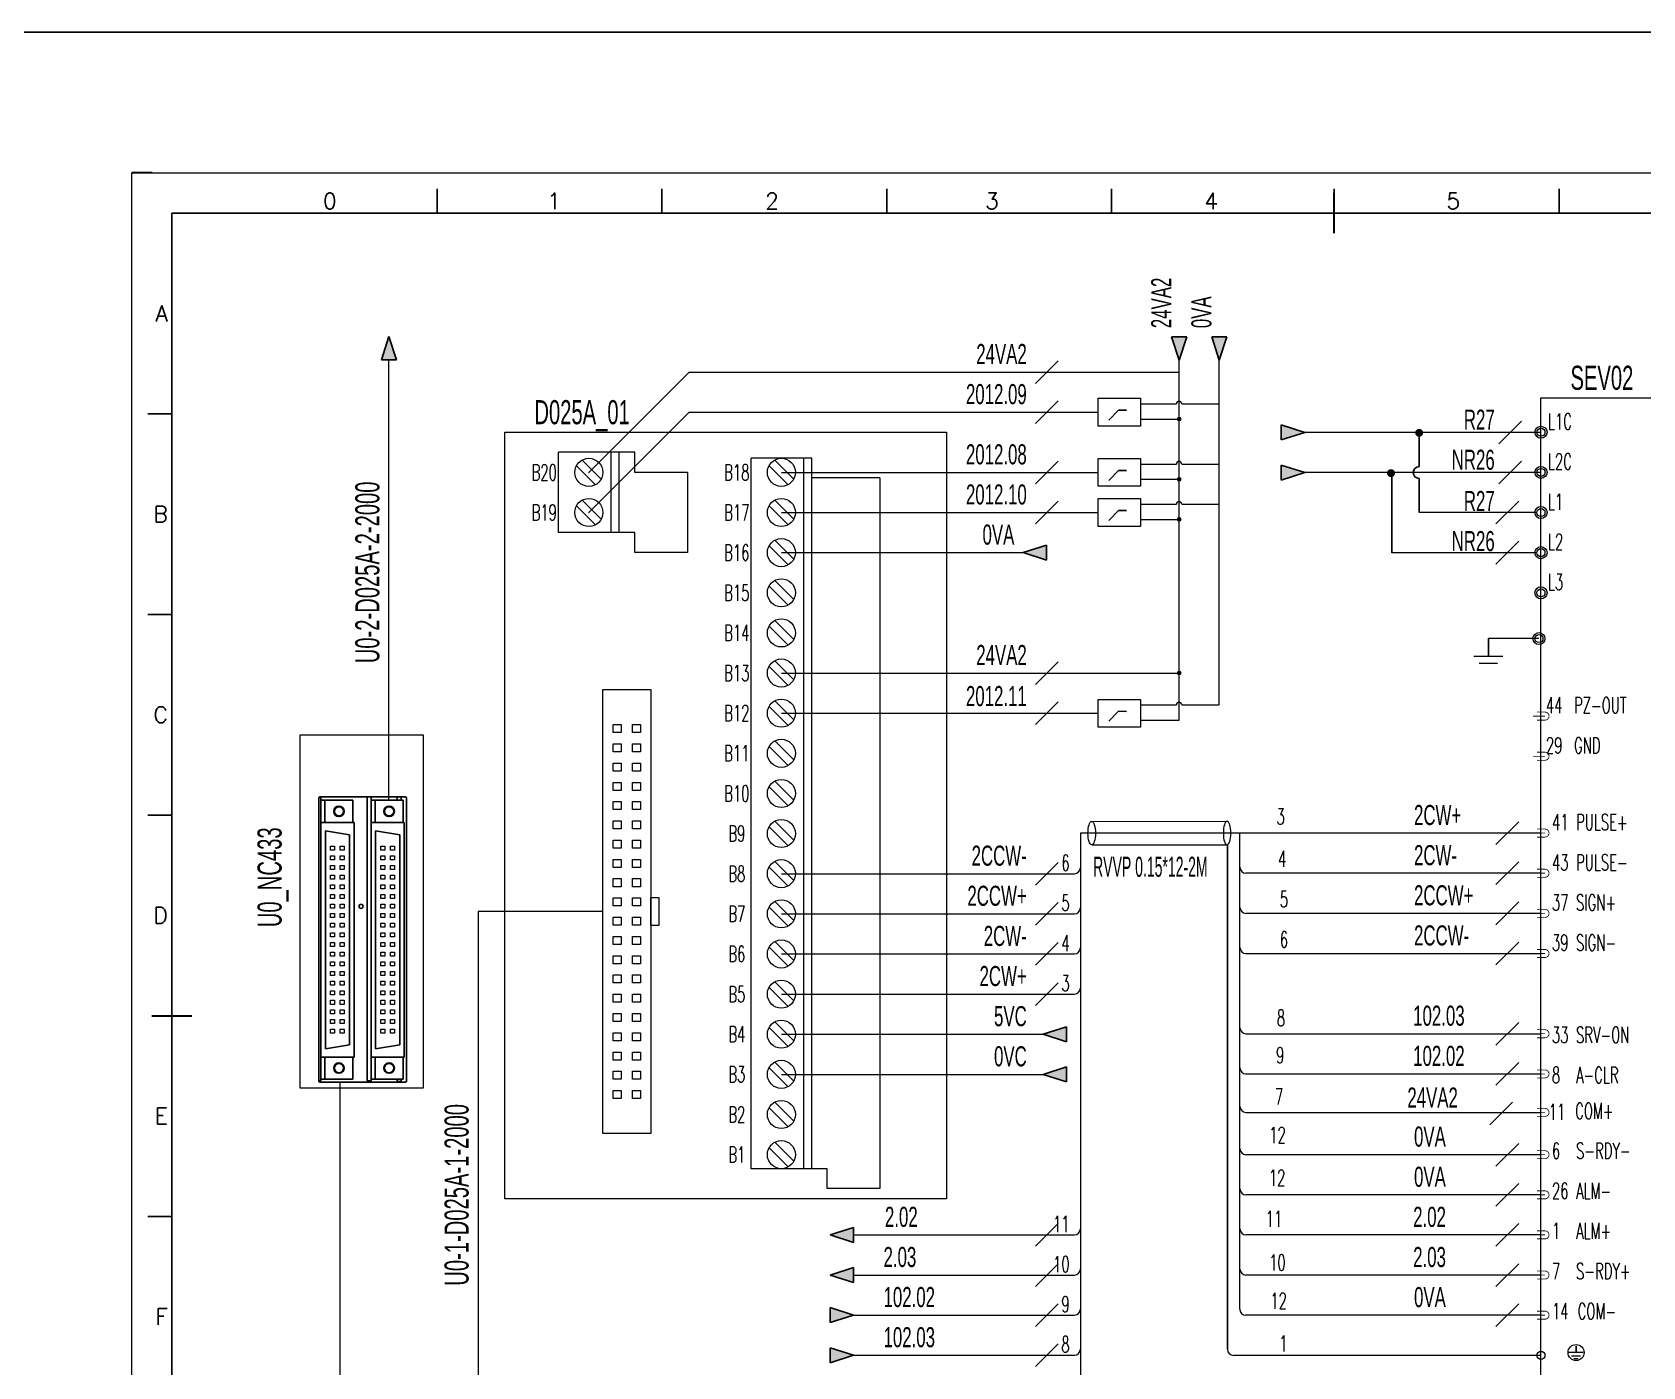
# Model space of a CAD drawing. Header units: millimetres. Extents: x 336 to 12810, y -1577 to 4105.
# Drawn here: x 6843.7 to 7044.3, y -274.2 to -108 of the extents above; entities that cross this region are included whole.
import ezdxf
from ezdxf.enums import TextEntityAlignment as Align

# ---------------------------------------------------------------- set-up
doc = ezdxf.new("R2010")
doc.units = ezdxf.units.MM
doc.linetypes.add('ACAD_ISO02W100', pattern=[15, 12, -3])
for name, color, linetype in [('AE_BOR', 1, 'Continuous'), ('SYMS', 7, 'Continuous'), ('Z_OM_GAIKEI', 7, 'Continuous')]:
    doc.layers.add(name, color=color, linetype=linetype)
doc.layers.add('Dimension', color=3, linetype='Continuous', lineweight=13)
doc.styles.add('WD', font='romans.shx', dxfattribs={"width": 0.8, "bigfont": 'gbcbig.shx'})
doc.styles.add('样式 8', font='arial.ttf', dxfattribs={"width": 0.6, "height": 2.5})

# ---------------------------------------------------------------- blocks, each defined once
blk = doc.blocks.new('电控横A4')
for p, q in [((292, -5), (5, -5)), ((5, -5), (5, -205))]:
    blk.add_line(p, q)
at = {"layer": 'AE_BOR', "lineweight": 30}
blk.add_line((2.53, 0), (0, 0), dxfattribs=at)
at = {"layer": 'AE_BOR', "color": 1, "lineweight": 15}
for p, q in [((0, 0), (297, 0)), ((0, -210), (0, 0))]:
    blk.add_line(p, q, dxfattribs=at)
at = {"layer": 'AE_BOR'}
for p, q in [((38.03, -5), (38.03, -2)), ((66.03, -5), (66.03, -2)), ((94.03, -5), (94.03, -2)), ((122.03, -5), (122.03, -2)), ((149.78, -5), (149.78, -2)), ((177.78, -5), (177.78, -2)), ((5, -30), (2, -30)), ((5, -55), (2, -55)), ((5, -80), (2, -80)), ((5, -130), (2, -130))]:
    blk.add_line(p, q, dxfattribs=at)
at = {"layer": 'AE_BOR', "color": 2, "lineweight": 30}
for p, q in [((149.78, -7.5), (149.78, -2.5)), ((2.5, -105), (7.5, -105))]:
    blk.add_line(p, q, dxfattribs=at)
at = {"layer": 'AE_BOR', "style": 'WD'}
for s, p in [('0', (24.67, -4.5)), ('1', (52.6, -4.5)), ('2', (79.75, -4.5)), ('3', (107.15, -4.5)), ('4', (134.45, -4.5)), ('5', (164.59, -4.5))]:
    blk.add_text(s, height=2, dxfattribs=at).set_placement(p, align=Align.CENTER)
for s, p in [('A', (4.5, -17.5)), ('B', (4.5, -42.5)), ('C', (4.5, -67.5)), ('D', (4.5, -92.5)), ('E', (4.5, -117.5)), ('F', (4.5, -142.5))]:
    blk.add_text(s, height=2, dxfattribs=at).set_placement(p, align=Align.MIDDLE_RIGHT)
blk = doc.blocks.new('WDDOT')
blk.add_hatch(color=256).paths.add_polyline_path([(0.5, 0, 1), (-0.5, 0, 1)])
blk.add_circle((0, 0), 0.5)

msp = doc.modelspace()

# ---------------------------------------------------------------- hatches: boundary and pattern name
for points in [[(6887.23, -148.794), (6888.165, -145.876), (6889.101, -148.794)], [(6985.647, -145.917), (6986.582, -148.836), (6987.518, -145.917)], [(6990.647, -145.917), (6991.582, -148.836), (6992.518, -145.917)], [(6986.779, -156.164, 1), (6986.386, -156.164, 1)], [(6999.299, -158.756), (6999.299, -156.886), (7002.217, -157.821)], [(6999.299, -163.756), (6999.299, -161.886), (7002.217, -162.821)], [(6986.779, -163.664, 1), (6986.386, -163.664, 1)], [(6986.779, -168.664, 1), (6986.386, -168.664, 1)], [(6967.146, -172.804), (6970.064, -173.739), (6970.064, -171.869)], [(6986.779, -187.804, 1), (6986.386, -187.804, 1)], [(6969.646, -232.804), (6972.564, -233.739), (6972.564, -231.869)], [(6969.646, -237.804), (6972.564, -238.739), (6972.564, -236.869)], [(6943.114, -257.808), (6946.033, -258.743), (6946.033, -256.873)], [(6943.114, -262.804), (6946.033, -263.739), (6946.033, -261.869)], [(6943.114, -268.735), (6943.114, -266.865), (6946.033, -267.8)], [(6943.114, -273.735), (6943.114, -271.865), (6946.033, -272.8)]]:
    msp.add_hatch(color=256).paths.add_polyline_path(points)
at = {"lineweight": -2}
h = msp.add_hatch(color=0, dxfattribs=at)
edge = h.paths.add_edge_path()
edge.add_arc((7016.473, -157.877), 0.5, 0, 360)
h = msp.add_hatch(color=0, dxfattribs=at)
edge = h.paths.add_edge_path()
edge.add_arc((7012.968, -162.901), 0.5, 0, 360)

# ---------------------------------------------------------------- linework, layer by layer
for p, q in [((6888.165, -145.876), (6887.23, -148.794)), ((6888.165, -145.876), (6889.101, -148.794)), ((6986.582, -148.836), (6985.647, -145.917)), ((6985.647, -145.917), (6987.518, -145.917)), ((6986.582, -148.836), (6987.518, -145.917)), ((6991.582, -148.836), (6990.647, -145.917)), ((6990.647, -145.917), (6992.518, -145.917)), ((6991.582, -148.836), (6992.518, -145.917)), ((6889.101, -148.794), (6887.23, -148.794)), ((7002.217, -157.821), (6999.299, -156.886)), ((6999.299, -158.756), (6999.299, -156.886)), ((7002.217, -157.821), (6999.299, -158.756)), ((7016.469, -162.085), (7016.469, -157.821)), ((7002.217, -162.821), (6999.299, -161.886)), ((6999.299, -163.756), (6999.299, -161.886)), ((7002.217, -162.821), (6999.299, -163.756)), ((7013.051, -172.808), (7013.051, -162.821)), ((7016.469, -167.808), (7016.469, -163.557)), ((6967.146, -172.804), (6970.064, -171.869)), ((6970.064, -173.739), (6970.064, -171.869)), ((6967.146, -172.804), (6970.064, -173.739)), ((7025.091, -183.513), (7025.091, -185.694)), ((6992.589, -272.062), (6992.589, -209.205)), ((6969.646, -232.804), (6972.564, -231.869)), ((6972.564, -233.739), (6972.564, -231.869)), ((6969.646, -232.804), (6972.564, -233.739)), ((6969.646, -237.804), (6972.564, -236.869)), ((6969.646, -237.804), (6972.564, -238.739)), ((6972.564, -238.739), (6972.564, -236.869)), ((6943.114, -257.808), (6946.033, -256.873)), ((6943.114, -257.808), (6946.033, -258.743)), ((6946.033, -256.873), (6946.033, -258.743)), ((6943.114, -262.804), (6946.033, -261.869)), ((6946.033, -261.869), (6946.033, -263.739)), ((6943.114, -262.804), (6946.033, -263.739)), ((6946.033, -267.8), (6943.114, -266.865)), ((6943.114, -268.735), (6943.114, -266.865)), ((6946.033, -267.8), (6943.114, -268.735)), ((6946.033, -272.8), (6943.114, -271.865)), ((6943.114, -273.735), (6943.114, -271.865)), ((6946.033, -272.8), (6943.114, -273.735)), ((7036.016, -271.672), (7036.016, -272.462))]:
    msp.add_line(p, q)
at = {"color": 3, "lineweight": 0}
for p, q in [((6888.165, -203.66), (6888.165, -148.794)), ((6937.038, -192.808), (6976.5, -192.808)), ((7031.648, -207.745), (6974.278, -207.745)), ((6937.038, -212.804), (6973.528, -212.804)), ((7031.648, -212.745), (6994.903, -212.745)), ((6899.277, -217.521), (6899.277, -284.701)), ((6914.79, -217.521), (6899.277, -217.521)), ((6937.038, -217.804), (6973.528, -217.804)), ((7031.648, -217.745), (6994.903, -217.745)), ((6937.038, -222.804), (6973.528, -222.804)), ((6994.903, -222.745), (7031.648, -222.745)), ((6937.038, -227.804), (6973.528, -227.804)), ((6994.903, -232.745), (7031.648, -232.745)), ((6994.903, -237.749), (7031.648, -237.749)), ((6882.067, -284.701), (6882.067, -238.779)), ((6994.903, -242.544), (7031.648, -242.544))]:
    msp.add_line(p, q, dxfattribs=at)
at = {"lineweight": 0}
for p, q in [((6913.018, -162.841), (6925.556, -150.304)), ((6925.556, -150.304), (6986.582, -150.304)), ((6986.582, -193.668), (6986.582, -148.836)), ((6991.582, -191.774), (6991.582, -148.836)), ((6981.756, -154.27), (6986.237, -154.27)), ((6986.909, -154.27), (6991.582, -154.27)), ((6913.018, -167.841), (6925.556, -155.304)), ((6925.556, -155.304), (6976.5, -155.304)), ((6981.756, -156.164), (6986.582, -156.164)), ((7031.516, -157.821), (7002.217, -157.821)), ((6918.768, -160.304), (6909.274, -160.304)), ((6909.274, -170.304), (6909.274, -160.304)), ((6915.838, -170.304), (6915.838, -160.304)), ((6916.838, -170.304), (6916.838, -160.304)), ((6918.768, -162.804), (6918.768, -160.304)), ((6933.256, -249.591), (6933.256, -161.017)), ((6940.82, -161.017), (6933.256, -161.017)), ((6939.82, -249.591), (6939.82, -161.017)), ((6940.82, -249.591), (6940.82, -161.017)), ((6981.756, -161.77), (6986.237, -161.77)), ((6986.909, -161.77), (6991.582, -161.77)), ((6925.332, -162.804), (6918.768, -162.804)), ((6925.332, -162.804), (6925.332, -172.804)), ((6937.038, -162.804), (6976.5, -162.804)), ((6949.314, -163.471), (6940.82, -163.471)), ((6949.314, -163.471), (6949.314, -252.045)), ((6981.756, -163.664), (6986.582, -163.664)), ((7031.516, -162.821), (7002.217, -162.821)), ((6937.038, -167.804), (6976.5, -167.804)), ((6981.756, -166.77), (6986.237, -166.77)), ((6986.909, -166.77), (6991.582, -166.77)), ((7031.148, -167.808), (7016.469, -167.808)), ((6918.768, -170.304), (6909.274, -170.304)), ((6918.768, -172.804), (6918.768, -170.304)), ((6981.756, -168.664), (6986.582, -168.664)), ((6925.332, -172.804), (6918.768, -172.804)), ((6937.038, -172.804), (6967.146, -172.804)), ((7031.148, -172.808), (7013.051, -172.808)), ((7031.398, -183.513), (7025.091, -183.513)), ((7023.303, -185.708), (7026.88, -185.708)), ((6937.038, -187.804), (6986.582, -187.804)), ((7023.967, -186.566), (7026.215, -186.566)), ((6981.756, -191.774), (6986.237, -191.774)), ((6986.909, -191.774), (6991.582, -191.774)), ((6981.756, -193.668), (6986.582, -193.668)), ((6975.707, -206.281), (6992.55, -206.279)), ((6974.278, -207.745), (6974.278, -282.05)), ((6994.134, -267.058), (6994.134, -207.745)), ((6975.687, -209.21), (6992.55, -209.21)), ((6937.038, -232.804), (6969.646, -232.804)), ((6937.038, -237.804), (6969.646, -237.804)), ((7031.648, -247.812), (6994.903, -247.812)), ((6942.751, -249.591), (6933.256, -249.591)), ((6942.751, -252.045), (6942.751, -249.591)), ((6949.314, -252.045), (6942.751, -252.045)), ((7031.648, -252.816), (6994.903, -252.816)), ((6946.033, -257.808), (6973.528, -257.808)), ((7031.648, -257.804), (6994.903, -257.804)), ((6946.033, -262.804), (6973.528, -262.804)), ((7031.648, -262.808), (6994.903, -262.808)), ((6946.033, -267.8), (6973.528, -267.8)), ((7031.648, -267.808), (6994.884, -267.808)), ((6946.033, -272.8), (6973.528, -272.8)), ((7031.648, -272.812), (6993.339, -272.812)), ((7036.911, -272.469), (7035.122, -272.469)), ((7036.578, -272.898), (7035.454, -272.898)), ((7036.293, -273.244), (7035.719, -273.244))]:
    msp.add_line(p, q, dxfattribs=at)
at = {"linetype": 'ACAD_ISO02W100'}
for p, q in [((6979.021, -155.069), (6977.83, -156.298)), ((6980.029, -155.072), (6979.021, -155.069)), ((6979.021, -162.569), (6977.83, -163.798)), ((6980.029, -162.572), (6979.021, -162.569)), ((6979.021, -167.569), (6977.83, -168.798)), ((6980.029, -167.572), (6979.021, -167.569)), ((6979.021, -192.573), (6977.83, -193.802)), ((6980.029, -192.576), (6979.021, -192.573))]:
    msp.add_line(p, q, dxfattribs=at)
at = {"color": 1}
msp.add_lwpolyline([(6460.552, -107.963), (7924.9, -107.963), (7924.9, -364.374), (6460.552, -364.374)], close=True, dxfattribs=at)
at = {"lineweight": 0}
for points in [[(6976.5, -157.03), (6976.5, -153.578), (6981.756, -153.578), (6981.756, -157.03)], [(6902.602, -253.294), (6902.602, -157.804), (6957.602, -157.804), (6957.602, -253.294)], [(6902.602, -253.294), (6902.602, -157.804), (6957.602, -157.804), (6957.602, -253.294)], [(6976.5, -164.53), (6976.5, -161.078), (6981.756, -161.078), (6981.756, -164.53)], [(6976.5, -169.53), (6976.5, -166.078), (6981.756, -166.078), (6981.756, -169.53)], [(6914.79, -245.171), (6914.79, -189.871), (6920.79, -189.871), (6920.79, -245.171)], [(6976.5, -194.534), (6976.5, -191.082), (6981.756, -191.082), (6981.756, -194.534)], [(6917.09, -195.221), (6916.09, -195.221), (6916.09, -194.221), (6917.09, -194.221)], [(6919.49, -195.221), (6918.49, -195.221), (6918.49, -194.221), (6919.49, -194.221)], [(6892.431, -239.529), (6877.081, -239.529), (6877.081, -195.513), (6892.431, -195.513)], [(6917.09, -197.621), (6916.09, -197.621), (6916.09, -196.621), (6917.09, -196.621)], [(6919.49, -197.621), (6918.49, -197.621), (6918.49, -196.621), (6919.49, -196.621)], [(6917.09, -200.021), (6916.09, -200.021), (6916.09, -199.021), (6917.09, -199.021)], [(6919.49, -200.021), (6918.49, -200.021), (6918.49, -199.021), (6919.49, -199.021)], [(6917.09, -202.421), (6916.09, -202.421), (6916.09, -201.421), (6917.09, -201.421)], [(6919.49, -202.421), (6918.49, -202.421), (6918.49, -201.421), (6919.49, -201.421)], [(6917.09, -204.821), (6916.09, -204.821), (6916.09, -203.821), (6917.09, -203.821)], [(6919.49, -204.821), (6918.49, -204.821), (6918.49, -203.821), (6919.49, -203.821)], [(6917.09, -207.221), (6916.09, -207.221), (6916.09, -206.221), (6917.09, -206.221)], [(6919.49, -207.221), (6918.49, -207.221), (6918.49, -206.221), (6919.49, -206.221)], [(6917.09, -209.621), (6916.09, -209.621), (6916.09, -208.621), (6917.09, -208.621)], [(6919.49, -209.621), (6918.49, -209.621), (6918.49, -208.621), (6919.49, -208.621)], [(6880.894, -209.38), (6881.394, -209.38), (6881.394, -209.88), (6880.894, -209.88)], [(6880.894, -210.58), (6881.394, -210.58), (6881.394, -211.08), (6880.894, -211.08)], [(6882.094, -209.38), (6882.594, -209.38), (6882.594, -209.88), (6882.094, -209.88)], [(6882.094, -210.58), (6882.594, -210.58), (6882.594, -211.08), (6882.094, -211.08)], [(6887.144, -209.38), (6887.644, -209.38), (6887.644, -209.88), (6887.144, -209.88)], [(6887.144, -210.58), (6887.644, -210.58), (6887.644, -211.08), (6887.144, -211.08)], [(6888.344, -209.38), (6888.844, -209.38), (6888.844, -209.88), (6888.344, -209.88)], [(6888.344, -210.58), (6888.844, -210.58), (6888.844, -211.08), (6888.344, -211.08)], [(6880.894, -211.78), (6881.394, -211.78), (6881.394, -212.28), (6880.894, -212.28)], [(6882.094, -211.78), (6882.594, -211.78), (6882.594, -212.28), (6882.094, -212.28)], [(6887.144, -211.78), (6887.644, -211.78), (6887.644, -212.28), (6887.144, -212.28)], [(6888.344, -211.78), (6888.844, -211.78), (6888.844, -212.28), (6888.344, -212.28)], [(6917.09, -212.021), (6916.09, -212.021), (6916.09, -211.021), (6917.09, -211.021)], [(6919.49, -212.021), (6918.49, -212.021), (6918.49, -211.021), (6919.49, -211.021)], [(6880.894, -212.98), (6881.394, -212.98), (6881.394, -213.48), (6880.894, -213.48)], [(6880.894, -214.18), (6881.394, -214.18), (6881.394, -214.68), (6880.894, -214.68)], [(6882.094, -212.98), (6882.594, -212.98), (6882.594, -213.48), (6882.094, -213.48)], [(6882.094, -214.18), (6882.594, -214.18), (6882.594, -214.68), (6882.094, -214.68)], [(6887.144, -212.98), (6887.644, -212.98), (6887.644, -213.48), (6887.144, -213.48)], [(6887.144, -214.18), (6887.644, -214.18), (6887.644, -214.68), (6887.144, -214.68)], [(6888.344, -212.98), (6888.844, -212.98), (6888.844, -213.48), (6888.344, -213.48)], [(6888.344, -214.18), (6888.844, -214.18), (6888.844, -214.68), (6888.344, -214.68)], [(6917.09, -214.421), (6916.09, -214.421), (6916.09, -213.421), (6917.09, -213.421)], [(6919.49, -214.421), (6918.49, -214.421), (6918.49, -213.421), (6919.49, -213.421)], [(6880.894, -215.38), (6881.394, -215.38), (6881.394, -215.88), (6880.894, -215.88)], [(6880.894, -216.58), (6881.394, -216.58), (6881.394, -217.08), (6880.894, -217.08)], [(6882.094, -215.38), (6882.594, -215.38), (6882.594, -215.88), (6882.094, -215.88)], [(6882.094, -216.58), (6882.594, -216.58), (6882.594, -217.08), (6882.094, -217.08)], [(6887.144, -215.38), (6887.644, -215.38), (6887.644, -215.88), (6887.144, -215.88)], [(6887.144, -216.58), (6887.644, -216.58), (6887.644, -217.08), (6887.144, -217.08)], [(6888.344, -215.38), (6888.844, -215.38), (6888.844, -215.88), (6888.344, -215.88)], [(6888.344, -216.58), (6888.844, -216.58), (6888.844, -217.08), (6888.344, -217.08)], [(6917.09, -216.821), (6916.09, -216.821), (6916.09, -215.821), (6917.09, -215.821)], [(6919.49, -216.821), (6918.49, -216.821), (6918.49, -215.821), (6919.49, -215.821)], [(6921.79, -219.271), (6920.79, -219.271), (6920.79, -215.771), (6921.79, -215.771)], [(6880.894, -217.78), (6881.394, -217.78), (6881.394, -218.28), (6880.894, -218.28)], [(6882.094, -217.78), (6882.594, -217.78), (6882.594, -218.28), (6882.094, -218.28)], [(6887.144, -217.78), (6887.644, -217.78), (6887.644, -218.28), (6887.144, -218.28)], [(6888.344, -217.78), (6888.844, -217.78), (6888.844, -218.28), (6888.344, -218.28)], [(6917.09, -219.221), (6916.09, -219.221), (6916.09, -218.221), (6917.09, -218.221)], [(6919.49, -219.221), (6918.49, -219.221), (6918.49, -218.221), (6919.49, -218.221)], [(6880.894, -218.98), (6881.394, -218.98), (6881.394, -219.48), (6880.894, -219.48)], [(6880.894, -220.18), (6881.394, -220.18), (6881.394, -220.68), (6880.894, -220.68)], [(6882.094, -218.98), (6882.594, -218.98), (6882.594, -219.48), (6882.094, -219.48)], [(6882.094, -220.18), (6882.594, -220.18), (6882.594, -220.68), (6882.094, -220.68)], [(6887.144, -218.98), (6887.644, -218.98), (6887.644, -219.48), (6887.144, -219.48)], [(6887.144, -220.18), (6887.644, -220.18), (6887.644, -220.68), (6887.144, -220.68)], [(6888.344, -218.98), (6888.844, -218.98), (6888.844, -219.48), (6888.344, -219.48)], [(6888.344, -220.18), (6888.844, -220.18), (6888.844, -220.68), (6888.344, -220.68)], [(6917.09, -221.621), (6916.09, -221.621), (6916.09, -220.621), (6917.09, -220.621)], [(6919.49, -221.621), (6918.49, -221.621), (6918.49, -220.621), (6919.49, -220.621)], [(6880.894, -221.38), (6881.394, -221.38), (6881.394, -221.88), (6880.894, -221.88)], [(6880.894, -222.58), (6881.394, -222.58), (6881.394, -223.08), (6880.894, -223.08)], [(6882.094, -221.38), (6882.594, -221.38), (6882.594, -221.88), (6882.094, -221.88)], [(6882.094, -222.58), (6882.594, -222.58), (6882.594, -223.08), (6882.094, -223.08)], [(6887.144, -221.38), (6887.644, -221.38), (6887.644, -221.88), (6887.144, -221.88)], [(6887.144, -222.58), (6887.644, -222.58), (6887.644, -223.08), (6887.144, -223.08)], [(6888.344, -221.38), (6888.844, -221.38), (6888.844, -221.88), (6888.344, -221.88)], [(6888.344, -222.58), (6888.844, -222.58), (6888.844, -223.08), (6888.344, -223.08)], [(6880.894, -223.78), (6881.394, -223.78), (6881.394, -224.28), (6880.894, -224.28)], [(6882.094, -223.78), (6882.594, -223.78), (6882.594, -224.28), (6882.094, -224.28)], [(6887.144, -223.78), (6887.644, -223.78), (6887.644, -224.28), (6887.144, -224.28)], [(6888.344, -223.78), (6888.844, -223.78), (6888.844, -224.28), (6888.344, -224.28)], [(6917.09, -224.021), (6916.09, -224.021), (6916.09, -223.021), (6917.09, -223.021)], [(6919.49, -224.021), (6918.49, -224.021), (6918.49, -223.021), (6919.49, -223.021)], [(6880.894, -224.98), (6881.394, -224.98), (6881.394, -225.48), (6880.894, -225.48)], [(6880.894, -226.18), (6881.394, -226.18), (6881.394, -226.68), (6880.894, -226.68)], [(6882.094, -224.98), (6882.594, -224.98), (6882.594, -225.48), (6882.094, -225.48)], [(6882.094, -226.18), (6882.594, -226.18), (6882.594, -226.68), (6882.094, -226.68)], [(6887.144, -224.98), (6887.644, -224.98), (6887.644, -225.48), (6887.144, -225.48)], [(6887.144, -226.18), (6887.644, -226.18), (6887.644, -226.68), (6887.144, -226.68)], [(6888.344, -224.98), (6888.844, -224.98), (6888.844, -225.48), (6888.344, -225.48)], [(6888.344, -226.18), (6888.844, -226.18), (6888.844, -226.68), (6888.344, -226.68)], [(6917.09, -226.421), (6916.09, -226.421), (6916.09, -225.421), (6917.09, -225.421)], [(6919.49, -226.421), (6918.49, -226.421), (6918.49, -225.421), (6919.49, -225.421)], [(6880.894, -227.38), (6881.394, -227.38), (6881.394, -227.88), (6880.894, -227.88)], [(6880.894, -228.58), (6881.394, -228.58), (6881.394, -229.08), (6880.894, -229.08)], [(6882.094, -227.38), (6882.594, -227.38), (6882.594, -227.88), (6882.094, -227.88)], [(6882.094, -228.58), (6882.594, -228.58), (6882.594, -229.08), (6882.094, -229.08)], [(6887.144, -227.38), (6887.644, -227.38), (6887.644, -227.88), (6887.144, -227.88)], [(6887.144, -228.58), (6887.644, -228.58), (6887.644, -229.08), (6887.144, -229.08)], [(6888.344, -227.38), (6888.844, -227.38), (6888.844, -227.88), (6888.344, -227.88)], [(6888.344, -228.58), (6888.844, -228.58), (6888.844, -229.08), (6888.344, -229.08)], [(6917.09, -228.821), (6916.09, -228.821), (6916.09, -227.821), (6917.09, -227.821)], [(6919.49, -228.821), (6918.49, -228.821), (6918.49, -227.821), (6919.49, -227.821)], [(6880.894, -229.78), (6881.394, -229.78), (6881.394, -230.28), (6880.894, -230.28)], [(6882.094, -229.78), (6882.594, -229.78), (6882.594, -230.28), (6882.094, -230.28)], [(6887.144, -229.78), (6887.644, -229.78), (6887.644, -230.28), (6887.144, -230.28)], [(6888.344, -229.78), (6888.844, -229.78), (6888.844, -230.28), (6888.344, -230.28)], [(6917.09, -231.221), (6916.09, -231.221), (6916.09, -230.221), (6917.09, -230.221)], [(6919.49, -231.221), (6918.49, -231.221), (6918.49, -230.221), (6919.49, -230.221)], [(6880.894, -230.98), (6881.394, -230.98), (6881.394, -231.48), (6880.894, -231.48)], [(6880.894, -232.18), (6881.394, -232.18), (6881.394, -232.68), (6880.894, -232.68)], [(6882.094, -230.98), (6882.594, -230.98), (6882.594, -231.48), (6882.094, -231.48)], [(6882.094, -232.18), (6882.594, -232.18), (6882.594, -232.68), (6882.094, -232.68)], [(6887.144, -230.98), (6887.644, -230.98), (6887.644, -231.48), (6887.144, -231.48)], [(6887.144, -232.18), (6887.644, -232.18), (6887.644, -232.68), (6887.144, -232.68)], [(6888.344, -230.98), (6888.844, -230.98), (6888.844, -231.48), (6888.344, -231.48)], [(6888.344, -232.18), (6888.844, -232.18), (6888.844, -232.68), (6888.344, -232.68)], [(6917.09, -233.621), (6916.09, -233.621), (6916.09, -232.621), (6917.09, -232.621)], [(6919.49, -233.621), (6918.49, -233.621), (6918.49, -232.621), (6919.49, -232.621)], [(6917.09, -236.021), (6916.09, -236.021), (6916.09, -235.021), (6917.09, -235.021)], [(6919.49, -236.021), (6918.49, -236.021), (6918.49, -235.021), (6919.49, -235.021)], [(6917.09, -238.421), (6916.09, -238.421), (6916.09, -237.421), (6917.09, -237.421)], [(6919.49, -238.421), (6918.49, -238.421), (6918.49, -237.421), (6919.49, -237.421)], [(6917.09, -240.821), (6916.09, -240.821), (6916.09, -239.821), (6917.09, -239.821)], [(6919.49, -240.821), (6918.49, -240.821), (6918.49, -239.821), (6919.49, -239.821)]]:
    msp.add_lwpolyline(points, close=True, dxfattribs=at)
for points in [[(7031.648, -281.609), (7031.648, -153.521), (7060.276, -153.521), (7060.276, -281.609)], [(6911.516, -161.972), (6913.888, -164.343)], [(6914.595, -163.636), (6912.223, -161.265)], [(6935.499, -161.972), (6937.87, -164.343)], [(6938.577, -163.636), (6936.206, -161.265)], [(6914.595, -168.636), (6912.223, -166.265)], [(6938.577, -168.636), (6936.206, -166.265)], [(6911.516, -166.972), (6913.888, -169.343)], [(6935.499, -166.972), (6937.87, -169.343)], [(6935.499, -171.972), (6937.87, -174.343)], [(6938.577, -173.636), (6936.206, -171.265)], [(6938.577, -178.636), (6936.206, -176.265)], [(6935.499, -176.972), (6937.87, -179.343)], [(6935.499, -181.972), (6937.87, -184.343)], [(6938.577, -183.636), (6936.206, -181.265)], [(6938.577, -188.636), (6936.206, -186.265)], [(6935.499, -186.972), (6937.87, -189.343)], [(6935.499, -191.972), (6937.87, -194.343)], [(6938.577, -193.636), (6936.206, -191.265)], [(6938.577, -198.636), (6936.206, -196.265)], [(6935.499, -196.972), (6937.87, -199.343)], [(6935.499, -201.972), (6937.87, -204.343)], [(6938.577, -203.636), (6936.206, -201.265)], [(6938.577, -208.636), (6936.206, -206.265)], [(6935.499, -206.972), (6937.87, -209.343)], [(6935.499, -211.972), (6937.87, -214.343)], [(6938.577, -213.636), (6936.206, -211.265)], [(6938.577, -218.636), (6936.206, -216.265)], [(6935.499, -216.972), (6937.87, -219.343)], [(6935.499, -221.972), (6937.87, -224.343)], [(6938.577, -223.636), (6936.206, -221.265)], [(6938.577, -228.636), (6936.206, -226.265)], [(6935.499, -226.972), (6937.87, -229.343)], [(6935.499, -231.972), (6937.87, -234.343)], [(6938.577, -233.636), (6936.206, -231.265)], [(6938.577, -238.636), (6936.206, -236.265)], [(6935.499, -236.972), (6937.87, -239.343)], [(6935.499, -241.972), (6937.87, -244.343)], [(6938.577, -243.636), (6936.206, -241.265)], [(6938.577, -248.636), (6936.206, -246.265)], [(6935.499, -246.972), (6937.87, -249.343)]]:
    msp.add_lwpolyline(points, dxfattribs=at)
at = {"color": 3, "lineweight": 0, "const_width": 0.1, "flags": 128}
for points in [[(7032.148, -193.17), (7030.648, -193.17)], [(7032.148, -198.17), (7030.648, -198.17)], [(7032.148, -207.745), (7030.648, -207.745)], [(7032.148, -212.745), (7030.648, -212.745)], [(7032.148, -217.745), (7030.648, -217.745)], [(7032.148, -222.745), (7030.648, -222.745)], [(7032.148, -232.745), (7030.648, -232.745)], [(7032.148, -237.749), (7030.648, -237.749)], [(7032.148, -242.544), (7030.648, -242.544)], [(7032.148, -247.812), (7030.648, -247.812)], [(7032.148, -252.816), (7030.648, -252.816)], [(7032.148, -257.804), (7030.648, -257.804)], [(7032.148, -262.808), (7030.648, -262.808)], [(7032.148, -267.808), (7030.648, -267.808)]]:
    msp.add_lwpolyline(points, dxfattribs=at)
for points in [[(7031.148, -192.67), (7032.148, -192.67, -1), (7032.148, -193.67), (7031.148, -193.67)], [(7031.148, -197.67), (7032.148, -197.67, -1), (7032.148, -198.67), (7031.148, -198.67)], [(7031.148, -207.245), (7032.148, -207.245, -1), (7032.148, -208.245), (7031.148, -208.245)], [(7031.148, -212.245), (7032.148, -212.245, -1), (7032.148, -213.245), (7031.148, -213.245)], [(7031.148, -217.245), (7032.148, -217.245, -1), (7032.148, -218.245), (7031.148, -218.245)], [(7031.148, -222.245), (7032.148, -222.245, -1), (7032.148, -223.245), (7031.148, -223.245)], [(7031.148, -232.245), (7032.148, -232.245, -1), (7032.148, -233.245), (7031.148, -233.245)], [(7031.148, -237.249), (7032.148, -237.249, -1), (7032.148, -238.249), (7031.148, -238.249)], [(7031.148, -242.044), (7032.148, -242.044, -1), (7032.148, -243.044), (7031.148, -243.044)], [(7031.148, -247.312), (7032.148, -247.312, -1), (7032.148, -248.312), (7031.148, -248.312)], [(7031.148, -252.316), (7032.148, -252.316, -1), (7032.148, -253.316), (7031.148, -253.316)], [(7031.148, -257.304), (7032.148, -257.304, -1), (7032.148, -258.304), (7031.148, -258.304)], [(7031.148, -262.308), (7032.148, -262.308, -1), (7032.148, -263.308), (7031.148, -263.308)], [(7031.148, -267.308), (7032.148, -267.308, -1), (7032.148, -268.308), (7031.148, -268.308)]]:
    msp.add_lwpolyline(points, format="xyb", dxfattribs=at)
for centre in [(6986.582, -156.164), (6986.582, -163.664), (6986.582, -168.664), (6986.582, -187.804)]:
    msp.add_circle(centre, 0.197)
at = {"lineweight": 0}
for centre, radius in [((7031.648, -157.804), 0.75), ((7031.648, -157.804), 0.5), ((6913.056, -162.804), 1.75), ((6937.038, -162.804), 1.75), ((7031.648, -162.804), 0.75), ((7031.648, -162.804), 0.5), ((6913.056, -167.804), 1.75), ((6937.038, -167.804), 1.75), ((7031.648, -167.808), 0.75), ((7031.648, -167.808), 0.5), ((6937.038, -172.804), 1.75), ((7031.648, -172.808), 0.75), ((7031.648, -172.808), 0.5), ((6937.038, -177.804), 1.75), ((7031.648, -177.812), 0.75), ((7031.648, -177.812), 0.5), ((6937.038, -182.804), 1.75), ((7031.398, -183.513), 0.75), ((7031.398, -183.513), 0.5), ((6937.038, -187.804), 1.75), ((6937.038, -192.804), 1.75), ((6937.038, -197.804), 1.75), ((6937.038, -202.804), 1.75), ((6937.038, -207.804), 1.75), ((6937.038, -212.804), 1.75), ((6937.038, -217.804), 1.75), ((6937.038, -222.804), 1.75), ((6937.038, -227.804), 1.75), ((6937.038, -232.804), 1.75), ((6937.038, -237.804), 1.75), ((6937.038, -242.804), 1.75), ((6937.038, -247.804), 1.75), ((7031.648, -272.812), 0.5), ((7036.016, -272.462), 1)]:
    msp.add_circle(centre, radius, dxfattribs=at)
for centre, radius, start, end in [((6986.573, -154.27), 0.336, 0, 180), ((6986.573, -161.77), 0.336, 0, 180), ((6986.573, -166.77), 0.336, 0, 180), ((6986.573, -191.774), 0.336, 0, 180), ((6973.528, -257.054), 0.75, 270, 0), ((6973.528, -262.054), 0.75, 270, 0), ((6973.528, -267.05), 0.75, 270, 0), ((6994.884, -267.058), 0.75, 180, 270), ((6973.528, -272.05), 0.75, 270, 0), ((6993.339, -272.062), 0.75, 180, 270)]:
    msp.add_arc(centre, radius, start, end, dxfattribs=at)
msp.add_arc((7016.469, -162.821), 0.736, 90, 270)
at = {"color": 3, "lineweight": 0}
for centre, start, end in [((6973.528, -212.054), 270, 0), ((6994.903, -211.995), 180, 270), ((6973.528, -217.054), 270, 0), ((6994.903, -216.995), 180, 270), ((6973.528, -222.054), 270, 0), ((6994.903, -221.995), 180, 270), ((6973.528, -227.054), 270, 0), ((6994.903, -231.995), 180, 270), ((6994.903, -236.999), 180, 270), ((6994.903, -241.794), 180, 270), ((6994.903, -247.062), 180, 270), ((6994.903, -252.066), 180, 270), ((6994.903, -257.054), 180, 270), ((6994.903, -262.058), 180, 270)]:
    msp.add_arc(centre, 0.75, start, end, dxfattribs=at)
at = {"lineweight": 0}
msp.add_ellipse((6975.687, -207.745), major_axis=(0, 1.465), ratio=0.3169375, dxfattribs=at)
at = {"lineweight": 0, "extrusion": (0, 0, -1)}
msp.add_ellipse((6992.55, -207.745), major_axis=(0, 1.465), ratio=0.3169375, dxfattribs=at)
at = {"layer": 'Dimension', "lineweight": 0}
for p, q in [((6968.671, -151.718), (6971.499, -148.89)), ((6968.671, -156.718), (6971.499, -153.89)), ((7026.409, -159.235), (7029.237, -156.407)), ((6968.671, -164.218), (6971.499, -161.39)), ((7026.409, -164.235), (7029.237, -161.407)), ((6968.671, -169.218), (6971.499, -166.39)), ((7026.041, -169.222), (7028.869, -166.394)), ((7026.041, -174.222), (7028.869, -171.394)), ((6968.671, -189.218), (6971.499, -186.39)), ((6968.671, -194.222), (6971.499, -191.394)), ((7026.041, -209.159), (7028.869, -206.33)), ((6968.671, -214.218), (6971.499, -211.39)), ((7026.041, -214.159), (7028.869, -211.33)), ((6968.671, -219.218), (6971.499, -216.39)), ((7026.041, -219.159), (7028.869, -216.33)), ((6968.671, -224.218), (6971.499, -221.39)), ((7026.041, -224.159), (7028.869, -221.33)), ((6968.671, -229.218), (6971.499, -226.39)), ((7026.041, -234.159), (7028.869, -231.33)), ((7026.041, -239.163), (7028.869, -236.334)), ((7025.27, -244.101), (7028.099, -241.273)), ((7026.041, -249.226), (7028.869, -246.398)), ((7026.041, -254.23), (7028.869, -251.402)), ((6968.671, -259.218), (6971.499, -256.39)), ((7026.041, -259.218), (7028.869, -256.39)), ((6968.671, -264.218), (6971.499, -261.39)), ((7026.041, -264.222), (7028.869, -261.394)), ((6968.671, -269.214), (6971.499, -266.386)), ((7026.041, -269.222), (7028.869, -266.394)), ((6968.671, -274.214), (6971.499, -271.386))]:
    msp.add_line(p, q, dxfattribs=at)
at = {"layer": 'Z_OM_GAIKEI'}
for p, q in [((6879.431, -238.629), (6879.431, -203.379)), ((6879.581, -203.229), (6890.181, -203.229)), ((6879.681, -238.629), (6879.681, -203.229)), ((6879.681, -238.4), (6879.681, -203.66)), ((6883.681, -203.66), (6879.681, -203.66)), ((6879.681, -203.66), (6881.681, -203.66)), ((6880.181, -206.41), (6880.181, -203.66)), ((6883.681, -206.41), (6883.681, -203.66)), ((6885.431, -238.629), (6885.431, -203.229)), ((6885.931, -238.629), (6885.931, -203.229)), ((6885.931, -238.4), (6885.931, -203.66)), ((6889.931, -203.66), (6885.931, -203.66)), ((6885.931, -203.66), (6887.931, -203.66)), ((6886.431, -206.41), (6886.431, -203.66)), ((6889.181, -203.66), (6889.181, -203.229)), ((6889.681, -203.66), (6889.681, -203.229)), ((6889.931, -206.41), (6889.931, -203.66)), ((6890.331, -203.379), (6890.331, -238.629)), ((6879.681, -206.41), (6883.806, -206.41)), ((6879.681, -206.41), (6883.806, -206.41)), ((6883.806, -206.41), (6883.806, -235.65)), ((6883.806, -235.65), (6883.806, -206.41)), ((6885.931, -206.41), (6890.056, -206.41)), ((6885.931, -206.41), (6890.056, -206.41)), ((6890.056, -206.41), (6890.056, -235.65)), ((6880.244, -234.61), (6880.244, -207.45)), ((6883.244, -207.95), (6880.244, -207.45)), ((6883.244, -207.95), (6883.244, -234.11)), ((6886.494, -234.61), (6886.494, -207.45)), ((6889.494, -207.95), (6886.494, -207.45)), ((6889.494, -207.95), (6889.494, -234.11)), ((6883.244, -234.11), (6880.244, -234.61)), ((6889.494, -234.11), (6886.494, -234.61)), ((6879.681, -235.65), (6883.806, -235.65)), ((6880.181, -235.65), (6880.181, -238.4)), ((6883.681, -235.65), (6883.681, -238.4)), ((6885.931, -235.65), (6890.056, -235.65)), ((6886.431, -235.65), (6886.431, -238.4)), ((6889.931, -235.65), (6889.931, -238.4)), ((6879.431, -238.629), (6879.681, -238.629)), ((6883.681, -238.4), (6879.681, -238.4)), ((6885.431, -238.629), (6885.931, -238.629)), ((6889.931, -238.4), (6885.931, -238.4)), ((6889.181, -238.679), (6889.181, -238.4)), ((6889.181, -238.679), (6889.681, -238.679)), ((6889.681, -238.679), (6889.681, -238.4)), ((6890.181, -238.779), (6879.581, -238.779))]:
    msp.add_line(p, q, dxfattribs=at)
for centre, radius in [((6881.931, -205.035), 0.65), ((6881.931, -205.035), 0.575), ((6888.181, -205.035), 0.65), ((6888.181, -205.035), 0.575), ((6884.681, -216.879), 0.25), ((6881.931, -237.025), 0.65), ((6881.931, -237.025), 0.575), ((6888.181, -237.025), 0.65), ((6888.181, -237.025), 0.575)]:
    msp.add_circle(centre, radius, dxfattribs=at)
for centre, start, end in [((6879.581, -203.379), 90, 180.00001), ((6890.181, -203.379), 0, 90), ((6879.581, -238.629), 180.00001, 270), ((6890.181, -238.629), 270, 0)]:
    msp.add_arc(centre, 0.15, start, end, dxfattribs=at)

# ---------------------------------------------------------------- block references
msp.add_blockref('电控横A4', (6856.127, -125.494))
at = {"layer": 'SYMS', "lineweight": -3, "xscale": 0.25, "yscale": 0.25, "zscale": 0.25, "rotation": 90}
for p in [(6986.582, -156.164), (6986.582, -163.664), (6986.582, -168.664), (6986.582, -187.804)]:
    msp.add_blockref('WDDOT', p, dxfattribs=at)
at = {"layer": 'SYMS', "color": 0, "lineweight": -3, "xscale": 0.25, "yscale": 0.25, "zscale": 0.25, "rotation": 90}
for p in [(6986.582, -156.164), (6986.582, -163.664), (6986.582, -168.664), (6986.582, -187.804)]:
    msp.add_blockref('WDDOT', p, dxfattribs=at)

# ---------------------------------------------------------------- texts
at = {"lineweight": 0, "style": 'WD', "width": 0.6}
for s, p in [('L1C', (7032.516, -157.454)), ('L2C', (7032.516, -162.454)), ('L1', (7032.516, -167.458)), ('L2', (7032.516, -172.458)), ('L3', (7032.516, -177.462)), ('44', (7032.266, -192.82)), ('PZ-OUT', (7035.766, -192.82)), ('29', (7032.266, -197.82)), ('GND', (7035.766, -197.82)), ('41', (7033.016, -207.395)), ('PULSE+', (7036.016, -207.395)), ('43', (7033.016, -212.395)), ('PULSE-', (7036.016, -212.395)), ('37', (7033.016, -217.395)), ('SIGN+', (7036.016, -217.395)), ('39', (7033.016, -222.395)), ('SIGN-', (7036.016, -222.395)), ('33', (7033.016, -233.883)), ('SRV-ON ', (7036.016, -233.883)), ('8', (7033.016, -238.887)), ('A-CLR ', (7036.016, -238.887)), ('11', (7032.61, -243.47)), ('COM+', (7035.905, -243.361)), ('6', (7033.016, -248.318)), ('S-RDY-', (7036.016, -248.318)), ('26', (7033.016, -253.322)), ('ALM- ', (7036.016, -253.322)), ('1', (7033.016, -258.31)), ('ALM+', (7036.016, -258.31)), ('7', (7033.016, -263.314)), ('S-RDY+', (7036.016, -263.314)), ('14', (7033.016, -268.314)), ('COM-', (7036.228, -268.314))]:
    msp.add_text(s, height=2, dxfattribs=at).set_placement(p)
for s, p in [('B20', (6907.505, -162.804)), ('B18', (6931.488, -162.804)), ('B19', (6907.505, -167.804)), ('B17', (6931.488, -167.804)), ('B16', (6931.488, -172.804)), ('B15', (6931.488, -177.804)), ('B14', (6931.488, -182.804)), ('B13', (6931.488, -187.804)), ('B12', (6931.488, -192.804)), ('B11', (6931.488, -197.804)), ('B10', (6931.488, -202.804)), ('B9', (6931.488, -207.804)), ('B8', (6931.488, -212.804)), ('B7', (6931.488, -217.804)), ('B6', (6931.488, -222.804)), ('B5', (6931.488, -227.804)), ('B4', (6931.488, -232.804)), ('B3', (6931.488, -237.804)), ('B2', (6931.488, -242.804)), ('B1', (6931.488, -247.804))]:
    msp.add_text(s, height=2, dxfattribs=at).set_placement(p, align=Align.MIDDLE)
for s, p in [('3', (6999.729, -206.686)), ('6', (6972.937, -212.446)), ('4', (6999.921, -211.944)), ('5', (6972.937, -217.446)), ('5', (7000.147, -216.977)), ('4', (6972.937, -222.446)), ('6', (7000.146, -222.011)), ('3', (6972.937, -227.446)), ('8', (6999.773, -231.785)), ('9', (6999.675, -236.423)), ('7', (6999.535, -241.547)), ('12', (6999.865, -246.366)), ('12', (6999.808, -251.683)), ('11', (6972.937, -257.446)), ('11', (6999.411, -256.809)), ('10', (6972.937, -262.446)), ('10', (6999.845, -262.25)), ('9', (6972.937, -267.442)), ('12', (7000, -267.011)), ('8', (6972.937, -272.442)), ('1', (7000.066, -272.325))]:
    msp.add_text(s, height=2, dxfattribs=at).set_placement(p, align=Align.RIGHT)
at = {"color": 6, "lineweight": 0, "style": '样式 8', "width": 0.6}
for s, p in [('102.03', (7015.731, -231.745)), ('102.02', (7015.731, -236.749))]:
    msp.add_text(s, height=2.5, dxfattribs=at).set_placement(p)
at = {"layer": 'Dimension', "lineweight": 0, "style": '样式 8', "width": 0.6}
for s, height, p in [('24VA2', 2.5, (6985.598, -144.836)), ('0VA', 2.5, (6990.598, -144.836)), ('U0-2-D025A-2-2000', 3, (6886.968, -186.584)), ('U0_NC433', 3, (6874.788, -219.472)), ('U0-1-D025A-1-2000', 3, (6898.08, -264.138))]:
    msp.add_text(s, height=height, rotation=90, dxfattribs=at).set_placement(p)
for s, p in [('24VA2', (6967.6, -149.304)), ('R27', (7025.883, -157.482)), ('NR26', (7025.883, -162.482)), ('R27', (7025.883, -167.618)), ('0VA', (6966.054, -171.804)), ('NR26', (7025.883, -172.618)), ('2CCW-', (6967.6, -211.804)), ('2CCW+', (6967.6, -216.804)), ('2CW-', (6967.6, -221.804)), ('2CW+', (6967.6, -226.804)), ('5VC', (6967.6, -231.804)), ('0VC', (6967.6, -236.804))]:
    msp.add_text(s, height=2.5, dxfattribs=at).set_placement(p, align=Align.RIGHT)
for s, height, p in [('SEV02', 3, (7035.322, -152.521)), ('D025A_01', 3, (6906.276, -156.804)), ('24VA2', 2.5, (7015.004, -241.939))]:
    msp.add_text(s, height=height, dxfattribs=at).set_placement(p)
at = {"layer": 'Dimension', "color": 6, "lineweight": 0, "style": '样式 8', "width": 0.6}
for s, p in [('2012.09', (6967.6, -154.304)), ('2012.08', (6967.6, -161.804)), ('2012.10', (6967.6, -166.804)), ('2012.11', (6967.6, -191.924))]:
    msp.add_text(s, height=2.5, dxfattribs=at).set_placement(p, align=Align.RIGHT)
at = {"layer": 'Dimension', "color": 3, "lineweight": 0, "style": '样式 8', "width": 0.6}
msp.add_text('24VA2', height=2.5, dxfattribs=at).set_placement((6967.6, -186.808), align=Align.RIGHT)
at = {"layer": 'Dimension', "color": 6, "lineweight": 0, "style": '样式 8', "width": 0.6}
for s, p in [('2CW+', (7015.836, -206.745)), ('2CW-', (7015.836, -211.745)), ('2CCW+', (7015.836, -216.745)), ('2CCW-', (7015.836, -221.745)), ('2.02', (7015.731, -256.804)), ('2.03', (7015.731, -261.808))]:
    msp.add_text(s, height=2.5, dxfattribs=at).set_placement(p)
at = {"layer": 'Dimension', "color": 1, "lineweight": 0, "style": '样式 8', "width": 0.5}
msp.add_text('RVVP 0.15*12-2M', height=2.5, dxfattribs=at).set_placement((6975.862, -210.689), align=Align.TOP_LEFT)
at = {"layer": 'Dimension', "color": 3, "lineweight": 0, "style": '样式 8', "width": 0.6}
for s, p in [('0VA', (7015.836, -246.812)), ('0VA', (7015.836, -251.816)), ('2.02', (6949.938, -256.804)), ('2.03', (6949.764, -261.804)), ('102.02', (6949.764, -266.8)), ('0VA', (7015.836, -266.808)), ('102.03', (6949.764, -271.8))]:
    msp.add_text(s, height=2.5, dxfattribs=at).set_placement(p)

doc.saveas('drawing.dxf')
